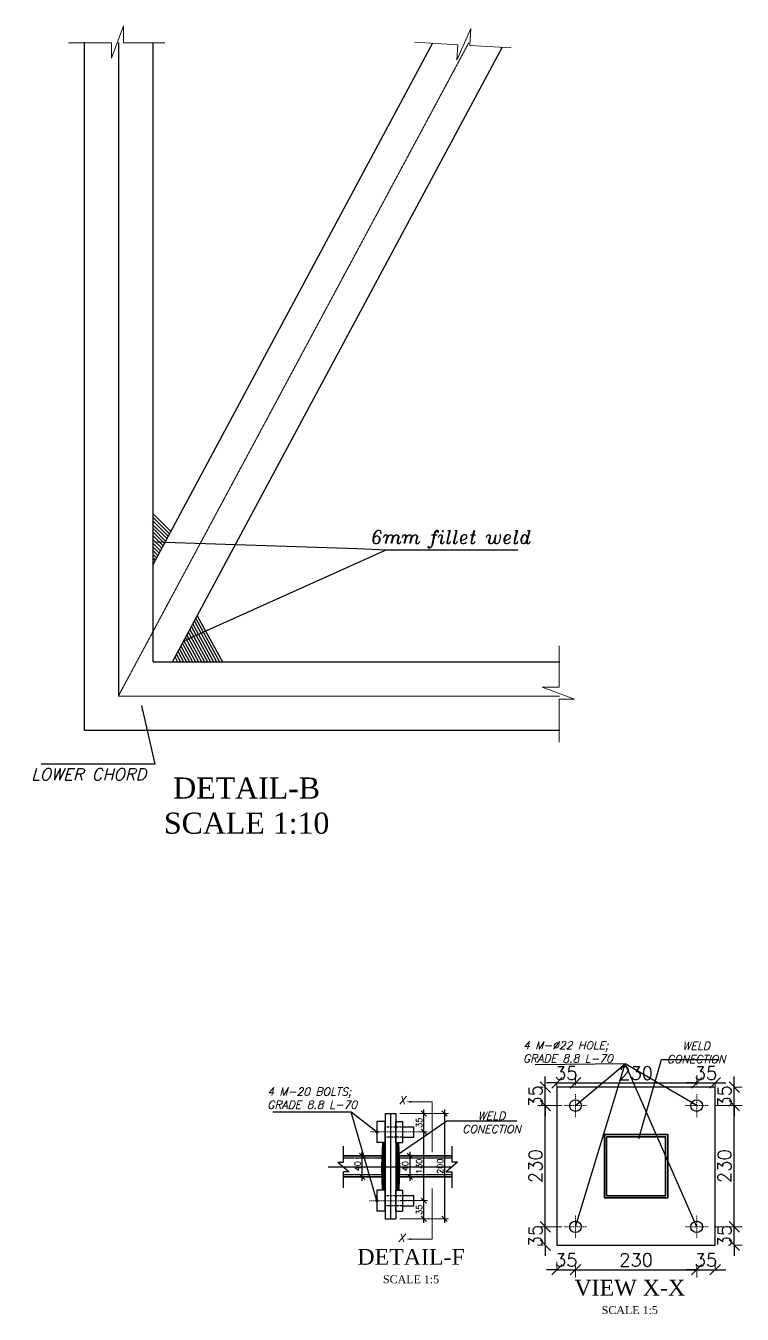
# Model space of a CAD drawing. Extents: x 60675 to 406257, y -6788 to 756297.
# Drawn here: x 388692 to 390051, y 736527 to 738973 of the extents above; entities that cross this region are included whole.
import ezdxf

# ---------------------------------------------------------------- set-up
doc = ezdxf.new("R2010")
doc.units = 0
for name, pattern in [('CENTER', [50.8, 31.75, -6.35, 6.35, -6.35]), ('CENTER2', [1.125, 0.75, -0.125, 0.125, -0.125]), ('CENTERX2', [101.6, 63.5, -12.7, 12.7, -12.7]), ('DASHED', [0.75, 0.5, -0.25]), ('DASHED2', [0.375, 0.25, -0.125])]:
    doc.linetypes.add(name, pattern=pattern)
doc.layers.get('0').update_dxf_attribs({"linetype": 'CONTINUOUS'})
doc.layers.get('Defpoints').update_dxf_attribs({"linetype": 'CONTINUOUS'})
for name, color, linetype, lineweight in [('Axis', 144, 'CENTERX2', 9), ('center line', 8, 'CENTER', 9), ('DIM', 247, 'CONTINUOUS', 20), ('DIM-100', 8, 'CONTINUOUS', 9), ('FUR-100', 1, 'CONTINUOUS', 9), ('HATCH', 8, 'CONTINUOUS', 5), ('TEXT', 7, 'CONTINUOUS', 25), ('truss', 31, 'CONTINUOUS', 30)]:
    doc.layers.add(name, color=color, linetype=linetype, lineweight=lineweight)
doc.layers.add('plate', color=4, linetype='CONTINUOUS')
doc.layers.add('TRUSS-LAYOUT', color=30, linetype='CONTINUOUS')
doc.styles.add('BOLDTEXT4', font='italic.shx')
doc.styles.add('DIM50', font='romans.shx')
doc.styles.add('TEXT50-2.25', font='romans.shx')
doc.dimstyles.new('DIM 1-5A', dxfattribs={"dimtxt": 11.25, "dimasz": 10, "dimexe": 7.5, "dimexo": 7.5, "dimgap": 2.5, "dimtad": 1, "dimdec": 0, "dimzin": 0, "dimdsep": 46, "dimtxsty": 'DIM50', "dimblk": 'OBLIQUE', "dimcen": 2.5, "dimdle": 7.5, "dimclrd": 9, "dimclre": 9, "dimclrt": 3, "dimazin": 0, "dimtfac": 1, "dimtdec": 0, "dimtix": 1, "dimtofl": 0, "dimtmove": 0, "dimatfit": 3, "dimfxl": 1, "dimtolj": 1, "dimtzin": 0, "dimarcsym": 0})
doc.dimstyles.new('DIM-10', dxfattribs={"dimtxt": 25, "dimasz": 20, "dimexe": 15, "dimexo": 15, "dimgap": 6, "dimtad": 1, "dimdec": 0, "dimzin": 0, "dimdsep": 46, "dimtxsty": 'TEXT50-2.25', "dimblk1": 'OBLIQUE', "dimblk2": 'OBLIQUE', "dimsah": 1, "dimcen": 5, "dimdle": 15, "dimclrd": 9, "dimclre": 9, "dimclrt": 3, "dimadec": 0, "dimazin": 0, "dimtfac": 1, "dimtdec": 0, "dimtix": 1, "dimtmove": 0, "dimatfit": 0, "dimfxl": 1, "dimtolj": 1, "dimtzin": 0, "dimlwe": -1, "dimarcsym": 0})
doc.dimstyles.new('DIM-5', dxfattribs={"dimtxt": 200, "dimasz": 10, "dimexe": 7.5, "dimexo": 7.5, "dimgap": 3, "dimtad": 1, "dimdec": 0, "dimzin": 0, "dimdsep": 46, "dimtxsty": 'TEXT50-2.25', "dimblk1": 'OBLIQUE', "dimblk2": 'OBLIQUE', "dimsah": 1, "dimcen": 2.5, "dimdle": 7.5, "dimclrd": 9, "dimclre": 9, "dimclrt": 3, "dimadec": 0, "dimazin": 0, "dimtfac": 1, "dimtdec": 0, "dimtix": 1, "dimtmove": 0, "dimatfit": 0, "dimfxl": 1, "dimtolj": 1, "dimtzin": 0, "dimlwe": -1, "dimarcsym": 0})

# ---------------------------------------------------------------- blocks, each defined once
blk = doc.blocks.new('_Oblique')
at = {"color": 0, "linetype": 'ByBlock', "lineweight": -2}
blk.add_line((-0.5, -0.5), (0.5, 0.5), dxfattribs=at)
blk = doc.blocks.new('*D154')
at = {"layer": 'Defpoints', "color": 0, "ltscale": 3}
for p in [(389394.2, 736742.7), (389446.4, 736742.7), (389393.6, 736708.1)]:
    blk.add_point(p, dxfattribs=at)
at = {"layer": 'DIM-100', "color": 9, "ltscale": 3}
for p, q in [((389401.7, 736742.7), (389453.9, 736742.7)), ((389401.1, 736708.1), (389453.9, 736708.1))]:
    blk.add_line(p, q, dxfattribs=at)
at = {"layer": 'DIM-100', "color": 9, "lineweight": -2, "ltscale": 3}
blk.add_line((389446.4, 736700.6), (389446.4, 736750.2), dxfattribs=at)
at = {"layer": 'DIM-100', "color": 9, "lineweight": -2, "ltscale": 3, "xscale": 10, "yscale": 10, "zscale": 10}
for p, rotation in [((389446.4, 736742.7), 90), ((389446.4, 736708.1), 270)]:
    blk.add_blockref('_Oblique', p, dxfattribs=dict(at, rotation=rotation))
at = {"layer": 'DIM-100', "color": 3, "ltscale": 3, "insert": (389437.7, 736725.4), "char_height": 200, "attachment_point": 5, "rotation": 90, "style": 'TEXT50-2.25'}
blk.add_mtext('\\A1;{\\H0.05625x;35}', dxfattribs=at)
blk = doc.blocks.new('*D155')
at = {"layer": 'Defpoints', "color": 0, "ltscale": 3}
for p in [(389428.4, 736873.1), (389446.4, 736873.1), (389394.2, 736742.7)]:
    blk.add_point(p, dxfattribs=at)
at = {"layer": 'DIM-100', "color": 9, "lineweight": -2, "ltscale": 3}
blk.add_line((389446.4, 736735.2), (389446.4, 736880.6), dxfattribs=at)
at = {"layer": 'DIM-100', "color": 9, "ltscale": 3}
for p, q in [((389435.9, 736873.1), (389453.9, 736873.1)), ((389401.7, 736742.7), (389453.9, 736742.7))]:
    blk.add_line(p, q, dxfattribs=at)
at = {"layer": 'DIM-100', "color": 9, "lineweight": -2, "ltscale": 3, "xscale": 10, "yscale": 10, "zscale": 10}
for p, rotation in [((389446.4, 736873.1), 90), ((389446.4, 736742.7), 270)]:
    blk.add_blockref('_Oblique', p, dxfattribs=dict(at, rotation=rotation))
at = {"layer": 'DIM-100', "color": 3, "ltscale": 3, "insert": (389437.7, 736807.9), "char_height": 200, "attachment_point": 5, "rotation": 90, "style": 'TEXT50-2.25'}
blk.add_mtext('\\A1;{\\H0.05625x;130}', dxfattribs=at)
blk = doc.blocks.new('*D156')
at = {"layer": 'Defpoints', "color": 0, "ltscale": 3}
for p in [(389393.6, 736908.1), (389446.4, 736908.1), (389428.4, 736873.1)]:
    blk.add_point(p, dxfattribs=at)
at = {"layer": 'DIM-100', "color": 9, "ltscale": 3}
for p, q in [((389401.1, 736908.1), (389453.9, 736908.1)), ((389435.9, 736873.1), (389453.9, 736873.1))]:
    blk.add_line(p, q, dxfattribs=at)
at = {"layer": 'DIM-100', "color": 9, "lineweight": -2, "ltscale": 3}
blk.add_line((389446.4, 736865.6), (389446.4, 736915.6), dxfattribs=at)
at = {"layer": 'DIM-100', "color": 9, "lineweight": -2, "ltscale": 3, "xscale": 10, "yscale": 10, "zscale": 10}
for p, rotation in [((389446.4, 736908.1), 90), ((389446.4, 736873.1), 270)]:
    blk.add_blockref('_Oblique', p, dxfattribs=dict(at, rotation=rotation))
at = {"layer": 'DIM-100', "color": 3, "ltscale": 3, "insert": (389437.7, 736890.6), "char_height": 200, "attachment_point": 5, "rotation": 90, "style": 'TEXT50-2.25'}
blk.add_mtext('\\A1;{\\H0.05625x;35}', dxfattribs=at)
blk = doc.blocks.new('*D157')
at = {"layer": 'Defpoints', "color": 0, "ltscale": 3}
for p in [(389329.7, 736828.1), (389344.5, 736828.1), (389344.5, 736788.1)]:
    blk.add_point(p, dxfattribs=at)
at = {"layer": 'DIM-100', "color": 9, "ltscale": 3}
for p, q in [((389337, 736828.1), (389322.2, 736828.1)), ((389337, 736788.1), (389322.2, 736788.1))]:
    blk.add_line(p, q, dxfattribs=at)
at = {"layer": 'DIM-100', "color": 9, "lineweight": -2, "ltscale": 3}
blk.add_line((389329.7, 736780.6), (389329.7, 736835.6), dxfattribs=at)
at = {"layer": 'DIM-100', "color": 9, "lineweight": -2, "ltscale": 3, "xscale": 10, "yscale": 10, "zscale": 10}
for p, rotation in [((389329.7, 736828.1), 90), ((389329.7, 736788.1), 270)]:
    blk.add_blockref('_Oblique', p, dxfattribs=dict(at, rotation=rotation))
at = {"layer": 'DIM-100', "color": 3, "ltscale": 3, "insert": (389321.1, 736808.1), "char_height": 200, "attachment_point": 5, "rotation": 90, "style": 'TEXT50-2.25'}
blk.add_mtext('\\A1;{\\H0.05625x;40}', dxfattribs=at)
blk = doc.blocks.new('*D166')
at = {"layer": 'Defpoints', "color": 0, "ltscale": 3}
for p in [(389393.6, 736908.1), (389393.6, 736708.1), (389486, 736708.1)]:
    blk.add_point(p, dxfattribs=at)
at = {"layer": 'DIM-100', "color": 9, "ltscale": 3}
for p, q in [((389401.1, 736908.1), (389493.5, 736908.1)), ((389401.1, 736708.1), (389493.5, 736708.1))]:
    blk.add_line(p, q, dxfattribs=at)
at = {"layer": 'DIM-100', "color": 9, "lineweight": -2, "ltscale": 3}
blk.add_line((389486, 736915.6), (389486, 736700.6), dxfattribs=at)
at = {"layer": 'DIM-100', "color": 9, "lineweight": -2, "ltscale": 3, "xscale": 10, "yscale": 10, "zscale": 10}
for p, rotation in [((389486, 736908.1), 90), ((389486, 736708.1), 270)]:
    blk.add_blockref('_Oblique', p, dxfattribs=dict(at, rotation=rotation))
at = {"layer": 'DIM-100', "color": 3, "ltscale": 3, "insert": (389477.4, 736808.1), "char_height": 200, "attachment_point": 5, "rotation": 90, "style": 'TEXT50-2.25'}
blk.add_mtext('\\A1;{\\H0.05625x;200}', dxfattribs=at)
blk = doc.blocks.new('*D167')
at = {"layer": 'Defpoints', "color": 0, "ltscale": 3}
for p in [(389424.1, 736828.1), (389420, 736788.1), (389424.1, 736788.1)]:
    blk.add_point(p, dxfattribs=at)
at = {"layer": 'DIM-100', "color": 9, "ltscale": 3}
for p, q in [((389416.6, 736828.1), (389412.5, 736828.1)), ((389416.6, 736788.1), (389412.5, 736788.1))]:
    blk.add_line(p, q, dxfattribs=at)
at = {"layer": 'DIM-100', "color": 9, "lineweight": -2, "ltscale": 3}
blk.add_line((389420, 736835.6), (389420, 736780.6), dxfattribs=at)
at = {"layer": 'DIM-100', "color": 9, "lineweight": -2, "ltscale": 3, "xscale": 10, "yscale": 10, "zscale": 10}
for p, rotation in [((389420, 736828.1), 90), ((389420, 736788.1), 270)]:
    blk.add_blockref('_Oblique', p, dxfattribs=dict(at, rotation=rotation))
at = {"layer": 'DIM-100', "color": 3, "ltscale": 3, "insert": (389411.4, 736808.1), "char_height": 200, "attachment_point": 5, "rotation": 90, "style": 'TEXT50-2.25'}
blk.add_mtext('\\A1;{\\H0.05625x;40}', dxfattribs=at)
blk = doc.blocks.new('*D303')
at = {"layer": 'Defpoints', "color": 0, "lineweight": 25}
for p in [(389677, 736693.1), (389723.3, 736693.1), (389688.3, 736658.1)]:
    blk.add_point(p, dxfattribs=at)
at = {"layer": 'DIM', "color": 9, "lineweight": -2}
for p, q in [((389677, 736693.1), (389677, 736713.1)), ((389677, 736658.1), (389677, 736693.1)), ((389677, 736658.1), (389677, 736638.1))]:
    blk.add_line(p, q, dxfattribs=at)
at = {"layer": 'DIM', "color": 9}
for p, q in [((389708.3, 736693.1), (389662, 736693.1)), ((389673.3, 736658.1), (389662, 736658.1))]:
    blk.add_line(p, q, dxfattribs=at)
at = {"layer": 'DIM', "color": 9, "lineweight": -2, "xscale": 20, "yscale": 20, "zscale": 20}
for p, rotation in [((389677, 736693.1), 270), ((389677, 736658.1), 90)]:
    blk.add_blockref('_Oblique', p, dxfattribs=dict(at, rotation=rotation))
at = {"layer": 'DIM', "color": 3, "insert": (389658.5, 736675.6), "char_height": 25, "attachment_point": 5, "rotation": 90, "style": 'TEXT50-2.25'}
blk.add_mtext('\\A1;35', dxfattribs=at)
blk = doc.blocks.new('*D304')
at = {"layer": 'Defpoints', "color": 0, "lineweight": 25}
for p in [(389677, 736923.1), (389723.3, 736923.1), (389723.3, 736693.1)]:
    blk.add_point(p, dxfattribs=at)
at = {"layer": 'DIM', "color": 9, "lineweight": -2}
blk.add_line((389677, 736678.1), (389677, 736938.1), dxfattribs=at)
at = {"layer": 'DIM', "color": 9}
for p, q in [((389708.3, 736923.1), (389662, 736923.1)), ((389708.3, 736693.1), (389662, 736693.1))]:
    blk.add_line(p, q, dxfattribs=at)
at = {"layer": 'DIM', "color": 9, "lineweight": -2, "xscale": 20, "yscale": 20, "zscale": 20}
for p, rotation in [((389677, 736923.1), 90), ((389677, 736693.1), 270)]:
    blk.add_blockref('_Oblique', p, dxfattribs=dict(at, rotation=rotation))
at = {"layer": 'DIM', "color": 3, "insert": (389658.5, 736808.1), "char_height": 25, "attachment_point": 5, "rotation": 90, "style": 'TEXT50-2.25'}
blk.add_mtext('\\A1;230', dxfattribs=at)
blk = doc.blocks.new('*D305')
at = {"layer": 'Defpoints', "color": 0, "lineweight": 25}
for p in [(389677, 736958.1), (389688.3, 736958.1), (389723.3, 736923.1)]:
    blk.add_point(p, dxfattribs=at)
at = {"layer": 'DIM', "color": 9, "lineweight": -2}
for p, q in [((389677, 736958.1), (389677, 736978.1)), ((389677, 736923.1), (389677, 736958.1)), ((389677, 736923.1), (389677, 736903.1))]:
    blk.add_line(p, q, dxfattribs=at)
at = {"layer": 'DIM', "color": 9}
for p, q in [((389673.3, 736958.1), (389662, 736958.1)), ((389708.3, 736923.1), (389662, 736923.1))]:
    blk.add_line(p, q, dxfattribs=at)
at = {"layer": 'DIM', "color": 9, "lineweight": -2, "xscale": 20, "yscale": 20, "zscale": 20}
for p, rotation in [((389677, 736958.1), 270), ((389677, 736923.1), 90)]:
    blk.add_blockref('_Oblique', p, dxfattribs=dict(at, rotation=rotation))
at = {"layer": 'DIM', "color": 3, "insert": (389658.5, 736940.6), "char_height": 25, "attachment_point": 5, "rotation": 90, "style": 'TEXT50-2.25'}
blk.add_mtext('\\A1;35', dxfattribs=at)
blk = doc.blocks.new('*D306')
at = {"layer": 'Defpoints', "color": 0, "lineweight": 25}
for p in [(389734.2, 736634.1), (389734.2, 736611.7), (389699.2, 736599.1)]:
    blk.add_point(p, dxfattribs=at)
at = {"layer": 'DIM', "color": 9, "lineweight": -2}
for p, q in [((389699.2, 736611.7), (389679.2, 736611.7)), ((389699.2, 736611.7), (389734.2, 736611.7)), ((389734.2, 736611.7), (389754.2, 736611.7))]:
    blk.add_line(p, q, dxfattribs=at)
at = {"layer": 'DIM', "color": 9}
for p, q in [((389699.2, 736614.1), (389699.2, 736626.7)), ((389734.2, 736619.1), (389734.2, 736596.7))]:
    blk.add_line(p, q, dxfattribs=at)
at = {"layer": 'DIM', "color": 9, "lineweight": -2, "xscale": 20, "yscale": 20, "zscale": 20}
blk.add_blockref('_Oblique', (389699.2, 736611.7), dxfattribs=at)
at = {"layer": 'DIM', "color": 9, "lineweight": -2, "xscale": 20, "yscale": 20, "zscale": 20, "rotation": 180}
blk.add_blockref('_Oblique', (389734.2, 736611.7), dxfattribs=at)
at = {"layer": 'DIM', "color": 3, "insert": (389716.7, 736630.2), "char_height": 25, "attachment_point": 5, "style": 'TEXT50-2.25'}
blk.add_mtext('\\A1;35', dxfattribs=at)
blk = doc.blocks.new('*D307')
at = {"layer": 'Defpoints', "color": 0, "lineweight": 25}
for p in [(389734.2, 736634.1), (389964.2, 736634.1), (389964.2, 736611.7)]:
    blk.add_point(p, dxfattribs=at)
at = {"layer": 'DIM', "color": 9, "lineweight": -2}
blk.add_line((389719.2, 736611.7), (389979.2, 736611.7), dxfattribs=at)
at = {"layer": 'DIM', "color": 9}
for p, q in [((389734.2, 736619.1), (389734.2, 736596.7)), ((389964.2, 736619.1), (389964.2, 736596.7))]:
    blk.add_line(p, q, dxfattribs=at)
at = {"layer": 'DIM', "color": 9, "lineweight": -2, "xscale": 20, "yscale": 20, "zscale": 20, "rotation": 180}
blk.add_blockref('_Oblique', (389734.2, 736611.7), dxfattribs=at)
at = {"layer": 'DIM', "color": 9, "lineweight": -2, "xscale": 20, "yscale": 20, "zscale": 20}
blk.add_blockref('_Oblique', (389964.2, 736611.7), dxfattribs=at)
at = {"layer": 'DIM', "color": 3, "insert": (389849.2, 736630.2), "char_height": 25, "attachment_point": 5, "style": 'TEXT50-2.25'}
blk.add_mtext('\\A1;230', dxfattribs=at)
blk = doc.blocks.new('*D308')
at = {"layer": 'Defpoints', "color": 0, "lineweight": 25}
for p in [(389964.2, 736634.1), (389999.2, 736611.7), (389999.2, 736599.1)]:
    blk.add_point(p, dxfattribs=at)
at = {"layer": 'DIM', "color": 9, "lineweight": -2}
for p, q in [((389964.2, 736611.7), (389944.2, 736611.7)), ((389964.2, 736611.7), (389999.2, 736611.7)), ((389999.2, 736611.7), (390019.2, 736611.7))]:
    blk.add_line(p, q, dxfattribs=at)
at = {"layer": 'DIM', "color": 9}
for p, q in [((389964.2, 736619.1), (389964.2, 736596.7)), ((389999.2, 736614.1), (389999.2, 736626.7))]:
    blk.add_line(p, q, dxfattribs=at)
at = {"layer": 'DIM', "color": 9, "lineweight": -2, "xscale": 20, "yscale": 20, "zscale": 20}
blk.add_blockref('_Oblique', (389964.2, 736611.7), dxfattribs=at)
at = {"layer": 'DIM', "color": 9, "lineweight": -2, "xscale": 20, "yscale": 20, "zscale": 20, "rotation": 180}
blk.add_blockref('_Oblique', (389999.2, 736611.7), dxfattribs=at)
at = {"layer": 'DIM', "color": 3, "insert": (389981.7, 736630.2), "char_height": 25, "attachment_point": 5, "style": 'TEXT50-2.25'}
blk.add_mtext('\\A1;35', dxfattribs=at)
blk = doc.blocks.new('*D309')
at = {"layer": 'Defpoints', "color": 0, "lineweight": 25}
for p in [(389699.2, 736981.8), (389734.2, 736966.2), (389734.2, 736946.8)]:
    blk.add_point(p, dxfattribs=at)
at = {"layer": 'DIM', "color": 9}
for p, q in [((389734.2, 736961.8), (389734.2, 736981.2)), ((389699.2, 736966.8), (389699.2, 736951.2))]:
    blk.add_line(p, q, dxfattribs=at)
at = {"layer": 'DIM', "color": 9, "lineweight": -2}
for p, q in [((389699.2, 736966.2), (389679.2, 736966.2)), ((389699.2, 736966.2), (389734.2, 736966.2)), ((389734.2, 736966.2), (389754.2, 736966.2))]:
    blk.add_line(p, q, dxfattribs=at)
at = {"layer": 'DIM', "color": 9, "lineweight": -2, "xscale": 20, "yscale": 20, "zscale": 20}
blk.add_blockref('_Oblique', (389699.2, 736966.2), dxfattribs=at)
at = {"layer": 'DIM', "color": 9, "lineweight": -2, "xscale": 20, "yscale": 20, "zscale": 20, "rotation": 180}
blk.add_blockref('_Oblique', (389734.2, 736966.2), dxfattribs=at)
at = {"layer": 'DIM', "color": 3, "insert": (389716.7, 736984.7), "char_height": 25, "attachment_point": 5, "style": 'TEXT50-2.25'}
blk.add_mtext('\\A1;35', dxfattribs=at)
blk = doc.blocks.new('*D310')
at = {"layer": 'Defpoints', "color": 0, "lineweight": 25}
for p in [(389964.2, 736966.2), (389734.2, 736946.8), (389964.2, 736946.8)]:
    blk.add_point(p, dxfattribs=at)
at = {"layer": 'DIM', "color": 9}
for p, q in [((389734.2, 736961.8), (389734.2, 736981.2)), ((389964.2, 736961.8), (389964.2, 736981.2))]:
    blk.add_line(p, q, dxfattribs=at)
at = {"layer": 'DIM', "color": 9, "lineweight": -2}
blk.add_line((389719.2, 736966.2), (389979.2, 736966.2), dxfattribs=at)
at = {"layer": 'DIM', "color": 9, "lineweight": -2, "xscale": 20, "yscale": 20, "zscale": 20, "rotation": 180}
blk.add_blockref('_Oblique', (389734.2, 736966.2), dxfattribs=at)
at = {"layer": 'DIM', "color": 9, "lineweight": -2, "xscale": 20, "yscale": 20, "zscale": 20}
blk.add_blockref('_Oblique', (389964.2, 736966.2), dxfattribs=at)
at = {"layer": 'DIM', "color": 3, "insert": (389849.2, 736984.7), "char_height": 25, "attachment_point": 5, "style": 'TEXT50-2.25'}
blk.add_mtext('\\A1;230', dxfattribs=at)
blk = doc.blocks.new('*D311')
at = {"layer": 'Defpoints', "color": 0, "lineweight": 25}
for p in [(389999.2, 736981.8), (389999.2, 736966.2), (389964.2, 736946.8)]:
    blk.add_point(p, dxfattribs=at)
at = {"layer": 'DIM', "color": 9}
for p, q in [((389964.2, 736961.8), (389964.2, 736981.2)), ((389999.2, 736966.8), (389999.2, 736951.2))]:
    blk.add_line(p, q, dxfattribs=at)
at = {"layer": 'DIM', "color": 9, "lineweight": -2}
for p, q in [((389964.2, 736966.2), (389944.2, 736966.2)), ((389964.2, 736966.2), (389999.2, 736966.2)), ((389999.2, 736966.2), (390019.2, 736966.2))]:
    blk.add_line(p, q, dxfattribs=at)
at = {"layer": 'DIM', "color": 9, "lineweight": -2, "xscale": 20, "yscale": 20, "zscale": 20}
blk.add_blockref('_Oblique', (389964.2, 736966.2), dxfattribs=at)
at = {"layer": 'DIM', "color": 9, "lineweight": -2, "xscale": 20, "yscale": 20, "zscale": 20, "rotation": 180}
blk.add_blockref('_Oblique', (389999.2, 736966.2), dxfattribs=at)
at = {"layer": 'DIM', "color": 3, "insert": (389981.7, 736984.7), "char_height": 25, "attachment_point": 5, "style": 'TEXT50-2.25'}
blk.add_mtext('\\A1;35', dxfattribs=at)
blk = doc.blocks.new('*D312')
at = {"layer": 'Defpoints', "color": 0, "lineweight": 25}
for p in [(389984.6, 736693.1), (390035.5, 736693.1), (390019.6, 736658.1)]:
    blk.add_point(p, dxfattribs=at)
at = {"layer": 'DIM', "color": 9, "lineweight": -2}
for p, q in [((390035.5, 736693.1), (390035.5, 736713.1)), ((390035.5, 736658.1), (390035.5, 736693.1)), ((390035.5, 736658.1), (390035.5, 736638.1))]:
    blk.add_line(p, q, dxfattribs=at)
at = {"layer": 'DIM', "color": 9}
for p, q in [((389999.6, 736693.1), (390050.5, 736693.1)), ((390034.6, 736658.1), (390050.5, 736658.1))]:
    blk.add_line(p, q, dxfattribs=at)
at = {"layer": 'DIM', "color": 9, "lineweight": -2, "xscale": 20, "yscale": 20, "zscale": 20}
for p, rotation in [((390035.5, 736693.1), 270), ((390035.5, 736658.1), 90)]:
    blk.add_blockref('_Oblique', p, dxfattribs=dict(at, rotation=rotation))
at = {"layer": 'DIM', "color": 3, "insert": (390017, 736675.6), "char_height": 25, "attachment_point": 5, "rotation": 90, "style": 'TEXT50-2.25'}
blk.add_mtext('\\A1;35', dxfattribs=at)
blk = doc.blocks.new('*D313')
at = {"layer": 'Defpoints', "color": 0, "lineweight": 25}
for p in [(389984.6, 736923.1), (390035.5, 736923.1), (389984.6, 736693.1)]:
    blk.add_point(p, dxfattribs=at)
at = {"layer": 'DIM', "color": 9, "lineweight": -2}
blk.add_line((390035.5, 736678.1), (390035.5, 736938.1), dxfattribs=at)
at = {"layer": 'DIM', "color": 9}
for p, q in [((389999.6, 736923.1), (390050.5, 736923.1)), ((389999.6, 736693.1), (390050.5, 736693.1))]:
    blk.add_line(p, q, dxfattribs=at)
at = {"layer": 'DIM', "color": 9, "lineweight": -2, "xscale": 20, "yscale": 20, "zscale": 20}
for p, rotation in [((390035.5, 736923.1), 90), ((390035.5, 736693.1), 270)]:
    blk.add_blockref('_Oblique', p, dxfattribs=dict(at, rotation=rotation))
at = {"layer": 'DIM', "color": 3, "insert": (390017, 736808.1), "char_height": 25, "attachment_point": 5, "rotation": 90, "style": 'TEXT50-2.25'}
blk.add_mtext('\\A1;230', dxfattribs=at)
blk = doc.blocks.new('*D314')
at = {"layer": 'Defpoints', "color": 0, "lineweight": 25}
for p in [(390019.6, 736958.1), (390035.5, 736958.1), (389984.6, 736923.1)]:
    blk.add_point(p, dxfattribs=at)
at = {"layer": 'DIM', "color": 9, "lineweight": -2}
for p, q in [((390035.5, 736958.1), (390035.5, 736978.1)), ((390035.5, 736923.1), (390035.5, 736958.1)), ((390035.5, 736923.1), (390035.5, 736903.1))]:
    blk.add_line(p, q, dxfattribs=at)
at = {"layer": 'DIM', "color": 9}
for p, q in [((390034.6, 736958.1), (390050.5, 736958.1)), ((389999.6, 736923.1), (390050.5, 736923.1))]:
    blk.add_line(p, q, dxfattribs=at)
at = {"layer": 'DIM', "color": 9, "lineweight": -2, "xscale": 20, "yscale": 20, "zscale": 20}
for p, rotation in [((390035.5, 736958.1), 270), ((390035.5, 736923.1), 90)]:
    blk.add_blockref('_Oblique', p, dxfattribs=dict(at, rotation=rotation))
at = {"layer": 'DIM', "color": 3, "insert": (390017, 736940.6), "char_height": 25, "attachment_point": 5, "rotation": 90, "style": 'TEXT50-2.25'}
blk.add_mtext('\\A1;35', dxfattribs=at)

msp = doc.modelspace()

# ---------------------------------------------------------------- hatches: boundary and pattern name
at = {"layer": 'HATCH'}
h = msp.add_hatch(dxfattribs=at)
h.set_pattern_fill('ANSI31', color=256, scale=15, angle=135, style=0)
h.set_pattern_definition([(180, (-382212.8957, 228031.6412), (-1e-16, -1.875), [])])
h.paths.add_polyline_path([(389368.28809, 736853.08033), (389373.61568, 736853.08033), (389373.61568, 736762.65472), (389367.56009, 736762.65472), (389366.27892, 736806.86753)])
h = msp.add_hatch(dxfattribs=at)
h.set_pattern_fill('ANSI31', color=256, scale=15, angle=135, style=0)
h.set_pattern_definition([(180, (-382212.9217, 228031.6412), (-1e-16, -1.875), [])])
h.paths.add_polyline_path([(389398.91728, 736853.08033), (389393.61568, 736853.08033), (389393.61568, 736762.65472), (389399.64528, 736762.65472), (389400.92645, 736806.86753)])

# ---------------------------------------------------------------- linework, layer by layer
at = {"color": 252}
for p, q in [((388931.36218, 738027.06116), (388959.3653, 737999.43861)), ((388932.95169, 738046.5628), (388966.75224, 738013.2216)), ((388932.95169, 738039.53962), (388964.28993, 738008.62727)), ((388932.95169, 738032.51644), (388961.82761, 738004.03294)), ((388932.95169, 738018.47007), (388956.90298, 737994.84428)), ((388932.95169, 738011.44688), (388954.44067, 737990.24995)), ((388932.95169, 738004.4237), (388951.97835, 737985.65561)), ((388932.95169, 737997.40052), (388949.51603, 737981.06128)), ((388932.95169, 737990.37733), (388947.05372, 737976.46695)), ((388932.95169, 737983.35415), (388944.5914, 737971.87262)), ((388932.95169, 737976.33096), (388942.12909, 737967.27829)), ((388932.95169, 737969.30778), (388939.66677, 737962.68396)), ((388932.95169, 737962.2846), (388937.20446, 737958.08963)), ((389017.01389, 737852.97015), (389064.88875, 737765.6447)), ((389005.73893, 737831.93268), (389042.08032, 737765.6447)), ((389008.55767, 737837.19204), (389047.78243, 737765.6447)), ((389011.37641, 737842.45141), (389053.48454, 737765.6447)), ((389014.19515, 737847.71078), (389059.18664, 737765.6447)), ((388991.64524, 737805.63584), (389013.56978, 737765.6447)), ((388994.46398, 737810.89521), (389019.27189, 737765.6447)), ((388994.46398, 737810.89521), (389019.27189, 737765.6447)), ((388997.28272, 737816.15457), (389024.97399, 737765.6447)), ((389000.10146, 737821.41394), (389030.6761, 737765.6447)), ((389002.9202, 737826.67331), (389036.37821, 737765.6447)), ((388977.55154, 737779.339), (388985.05924, 737765.6447)), ((388980.37028, 737784.59837), (388990.76135, 737765.6447)), ((388983.18902, 737789.85774), (388996.46345, 737765.6447)), ((388986.00776, 737795.1171), (389002.16556, 737765.6447)), ((388988.8265, 737800.37647), (389007.86767, 737765.6447)), ((388974.7328, 737774.07963), (388979.35713, 737765.6447))]:
    msp.add_line(p, q, dxfattribs=at)
at = {"color": 4}
for p, q in [((389373.61568, 736908.08033), (389373.61568, 736708.08033)), ((389373.61568, 736908.08033), (389393.61568, 736908.08033)), ((389383.61568, 736908.08033), (389383.61568, 736708.08033)), ((389393.61568, 736908.08033), (389393.61568, 736708.08033)), ((389357.61568, 736893.08033), (389357.61568, 736853.08033)), ((389373.61568, 736893.08033), (389357.61568, 736893.08033)), ((389373.61568, 736853.08033), (389373.61568, 736893.08033)), ((389373.61568, 736883.08033), (389374.61568, 736883.08033)), ((389393.61568, 736893.08033), (389406.41944, 736893.08033)), ((389393.61568, 736853.08033), (389393.61568, 736893.08033)), ((389406.41944, 736893.08033), (389406.41944, 736853.08033)), ((389406.41944, 736883.08033), (389427.76051, 736883.08033)), ((389427.76051, 736863.08033), (389427.76051, 736883.08033)), ((389373.61568, 736853.08033), (389357.61568, 736853.08033)), ((389373.61568, 736863.08033), (389374.61568, 736863.08033)), ((389393.61568, 736853.08033), (389406.41944, 736853.08033)), ((389406.41944, 736863.08033), (389427.76051, 736863.08033)), ((389357.61568, 736762.65472), (389357.61568, 736722.65472)), ((389373.61568, 736762.65472), (389357.61568, 736762.65472)), ((389373.61568, 736722.65472), (389373.61568, 736762.65472)), ((389373.61568, 736752.65472), (389374.61568, 736752.65472)), ((389393.61568, 736762.65472), (389406.41944, 736762.65472)), ((389393.61568, 736722.65472), (389393.61568, 736762.65472)), ((389406.41944, 736762.65472), (389406.41944, 736722.65472)), ((389406.41944, 736752.65472), (389427.76051, 736752.65472)), ((389427.76051, 736732.65472), (389427.76051, 736752.65472)), ((389373.61568, 736732.65472), (389374.61568, 736732.65472)), ((389406.41944, 736732.65472), (389427.76051, 736732.65472)), ((389373.61568, 736722.65472), (389357.61568, 736722.65472)), ((389373.61568, 736708.08033), (389393.61568, 736708.08033)), ((389393.61568, 736722.65472), (389406.41944, 736722.65472))]:
    msp.add_line(p, q, dxfattribs=at)
at = {"color": 4, "linetype": 'DASHED', "ltscale": 0.4}
for p, q in [((389374.39276, 736883.08033), (389407.04151, 736883.08033)), ((389407.04151, 736863.08033), (389374.39276, 736863.08033)), ((389374.39276, 736752.65472), (389407.04151, 736752.65472)), ((389407.04151, 736732.65472), (389374.39276, 736732.65472))]:
    msp.add_line(p, q, dxfattribs=at)
for p, q in [((389294.076, 736815.68665), (389294.076, 736846.04902)), ((389500.12028, 736815.68665), (389500.12028, 736846.04902)), ((389283.47346, 736815.68665), (389294.076, 736815.68665)), ((389283.47346, 736815.68665), (389305.16417, 736797.64447)), ((389510.72283, 736815.68665), (389489.03212, 736797.64447)), ((389510.72283, 736815.68665), (389500.12028, 736815.68665)), ((389305.16417, 736797.64447), (389294.076, 736797.64447)), ((389294.076, 736767.2821), (389294.076, 736797.64447)), ((389489.03212, 736797.64447), (389500.12028, 736797.64447)), ((389500.12028, 736767.2821), (389500.12028, 736797.64447))]:
    msp.add_line(p, q)
at = {"linetype": 'CENTER2'}
msp.add_line((389265.1793, 736806.86753), (389500.12028, 736806.86753), dxfattribs=at)
at = {"linetype": 'DASHED2'}
for p, q in [((389294.076, 736824.08033), (389373.61568, 736824.08033)), ((389393.61568, 736824.08033), (389500.12028, 736824.08033)), ((389294.076, 736792.08033), (389373.61568, 736792.08033)), ((389393.61568, 736792.08033), (389500.12028, 736792.08033))]:
    msp.add_line(p, q, dxfattribs=at)
at = {"color": 4}
msp.add_lwpolyline([(389699.15084, 736958.08033), (389699.15084, 736658.08033), (389999.15084, 736658.08033), (389999.15084, 736958.08033)], close=True, dxfattribs=at)
at = {"layer": 'Axis', "linetype": 'CENTER2'}
for p, q in [((388867.30169, 737700.6447), (388867.30169, 738941.18963)), ((388867.30169, 737700.6447), (388867.30169, 738941.18963)), ((388867.30169, 737700.6447), (389531.89642, 738940.68418)), ((388867.36669, 737700.6447), (388867.36669, 738941.18876)), ((388867.95169, 737700.6447), (388867.95169, 738941.18092)), ((388867.30169, 737827.66098), (388867.95169, 737828.87379)), ((388867.30169, 737700.6447), (389704.80019, 737700.6447))]:
    msp.add_line(p, q, dxfattribs=at)
at = {"layer": 'center line', "ltscale": 0.002}
for p, q in [((389712.15084, 736923.08033), (389756.15084, 736923.08033)), ((389942.15084, 736923.08033), (389986.15084, 736923.08033)), ((389344.38955, 736873.08033), (389435.40018, 736873.08033)), ((389343.61247, 736742.65472), (389426.66836, 736742.65472)), ((389712.15084, 736693.08033), (389756.15084, 736693.08033)), ((389942.15084, 736693.08033), (389986.15084, 736693.08033))]:
    msp.add_line(p, q, dxfattribs=at)
for points in [[(389734.15084, 736901.08033), (389734.15084, 736945.08033)], [(389964.15084, 736901.08033), (389964.15084, 736945.08033)], [(389734.15084, 736671.08033), (389734.15084, 736715.08033)], [(389964.15084, 736671.08033), (389964.15084, 736715.08033)]]:
    msp.add_lwpolyline(points, dxfattribs=at)
at = {"layer": 'DIM', "color": 7}
for points in [[(388955.33902, 738940.68418), (388876.75581, 738940.68418), (388876.75581, 738972.92626), (388853.92741, 738911.35663), (388853.92741, 738940.68418), (388772.37832, 738940.68418)], [(389612.1432, 738930.96303), (389533.70056, 738935.6613), (389535.62823, 738967.8457), (389509.15958, 738907.75106), (389510.91299, 738937.02615), (389429.50979, 738941.90175)], [(389703.3072, 737796.06279), (389703.3072, 737717.47958), (389671.06513, 737717.47958), (389732.63476, 737694.65117), (389703.3072, 737694.65117), (389703.3072, 737613.10209)]]:
    msp.add_lwpolyline(points, dxfattribs=at)
at = {"layer": 'DIM'}
for points in [[(389422.78194, 736930.40874), (389462.454, 736930.40874), (389462.454, 736834.68851)], [(389422.78194, 736669.7154), (389462.454, 736669.7154), (389462.454, 736765.9212)]]:
    msp.add_lwpolyline(points, dxfattribs=at)
for points in [[(389422.78194, 736928.74207), (389412.78194, 736930.40874), (389422.78194, 736932.07541)], [(389422.78194, 736668.04873), (389412.78194, 736669.7154), (389422.78194, 736671.38206)]]:
    msp.add_solid(points, dxfattribs=at)
at = {"layer": 'FUR-100', "lineweight": 35, "ltscale": 3}
for centre in [(389357.61568, 736873.08033), (389357.61568, 736742.65472)]:
    msp.add_circle(centre, 1.3244, dxfattribs=at)
at = {"layer": 'HATCH'}
for points in [[(389368.28809, 736853.08033), (389373.61568, 736853.08033), (389373.61568, 736762.65472), (389367.56009, 736762.65472), (389366.27892, 736806.86753), (389368.28809, 736853.08033)], [(389398.91728, 736853.08033), (389393.61568, 736853.08033), (389393.61568, 736762.65472), (389399.64528, 736762.65472), (389400.92645, 736806.86753), (389398.91728, 736853.08033)]]:
    msp.add_lwpolyline(points, dxfattribs=at)
at = {"layer": 'plate'}
for centre in [(389734.15084, 736923.08033), (389964.15084, 736923.08033), (389734.15084, 736693.08033), (389964.15084, 736693.08033)]:
    msp.add_circle(centre, 11, dxfattribs=at)
at = {"layer": 'truss'}
for p, q in [((389294.076, 736828.08033), (389373.61568, 736828.08033)), ((389393.61568, 736828.08033), (389500.12028, 736828.08033)), ((389294.076, 736788.08033), (389373.61568, 736788.08033)), ((389393.61568, 736788.08033), (389500.12028, 736788.08033))]:
    msp.add_line(p, q, dxfattribs=at)
for points in [[(389789.15084, 736868.08033), (389789.15084, 736748.08033), (389909.15084, 736748.08033), (389909.15084, 736868.08033)], [(389793.15084, 736864.08033), (389793.15084, 736752.08033), (389905.15084, 736752.08033), (389905.15084, 736864.08033)]]:
    msp.add_lwpolyline(points, close=True, dxfattribs=at)
at = {"layer": 'TRUSS-LAYOUT'}
for p, q in [((388802.95169, 737635.6447), (388802.95169, 738942.05244)), ((388932.95169, 737950.15457), (389463.8225, 738940.68418)), ((388932.95169, 737765.6447), (388932.95169, 738940.30939)), ((388970.21213, 737765.6447), (389595.30097, 738931.97178)), ((388867.30169, 737765.6447), (388867.95169, 737765.6447)), ((388932.95169, 737765.6447), (389704.80019, 737765.6447)), ((388802.95169, 737635.6447), (389704.80019, 737635.6447))]:
    msp.add_line(p, q, dxfattribs=at)

# ---------------------------------------------------------------- texts
at = {"layer": 'TEXT', "style": 'BOLDTEXT4'}
for p in [(389398.99753, 736925.97665), (389397.55129, 736664.54012)]:
    msp.add_text('X', height=15, dxfattribs=at).set_placement(p)
at = {"layer": 'TEXT', "linetype": 'Continuous', "insert": (389346.65414, 738014.90545), "char_height": 25, "attachment_point": 1, "style": 'BOLDTEXT4'}
msp.add_mtext('6mm fillet weld', dxfattribs=at)
at = {"layer": 'TEXT', "style": 'BOLDTEXT4'}
for s, insert, char_height, attachment_point in [('LOWER CHORD ', (388810.73054, 737540.7314), 22.5, 8), ('{\\fTimes New Roman|b0|i0|c0|p18;DETAIL-B\\PSCALE 1:10}', (389110.57498, 737545.97489), 40, 2), ('WELD \\PCONECTION', (389963.31895, 737043.92457), 15, 2), ('WELD \\PCONECTION', (389575.11777, 736911.06907), 15, 2)]:
    msp.add_mtext(s, dxfattribs=dict(at, insert=insert, char_height=char_height, attachment_point=attachment_point))
at = {"layer": 'TEXT', "ltscale": 3, "char_height": 15, "attachment_point": 1, "style": 'BOLDTEXT4'}
for s, insert in [('4 M-%%C22 HOLE; \\PGRADE 8.8 L-70', (389634.74918, 737045.08133)), ('4 M-20 BOLTS; \\PGRADE 8.8 L-70', (389149.73731, 736957.24358))]:
    msp.add_mtext(s, dxfattribs=dict(at, insert=insert))
at = {"layer": 'TEXT', "char_height": 30.0015, "attachment_point": 2}
for s, insert in [('{\\fTimes New Roman|b0|i0|c0|p18;DETAIL-F \\P\\H0.5x;SCALE 1:5}', (389422.40056, 736650.95075)), ('{\\fTimes New Roman|b0|i0|c0|p18;VIEW X-X  \\P\\H0.5x;SCALE 1:5}', (389837.25467, 736592.45209))]:
    msp.add_mtext(s, dxfattribs=dict(at, insert=insert))

# ---------------------------------------------------------------- dimensions: what is measured, and where the dimension line sits
at = {"layer": 'DIM'}
for base, p1, p2, picture, middle in [((389734.15084, 736966.19728), (389699.15084, 736981.80808), (389734.15084, 736946.80808), '*D309', (389716.65084, 736984.69728)), ((389964.15084, 736966.19728), (389734.15084, 736946.80808), (389964.15084, 736946.80808), '*D310', (389849.15084, 736984.69728)), ((389999.15084, 736966.19728), (389964.15084, 736946.80808), (389999.15084, 736981.80808), '*D311', (389981.65084, 736984.69728)), ((389734.15084, 736611.74673), (389699.15084, 736599.06387), (389734.15084, 736634.06387), '*D306', (389716.65084, 736630.24673)), ((389964.15084, 736611.74673), (389734.15084, 736634.06387), (389964.15084, 736634.06387), '*D307', (389849.15084, 736630.24673)), ((389999.15084, 736611.74673), (389964.15084, 736634.06387), (389999.15084, 736599.06387), '*D308', (389981.65084, 736630.24673))]:
    dim = msp.add_linear_dim(base=base, p1=p1, p2=p2, dimstyle='DIM-10', override={"dimtmove": 1}, dxfattribs=at)
    dim.commit()
    dim.dimension.update_dxf_attribs({"geometry": picture, "text_midpoint": middle})
for base, p1, p2, picture, middle in [((389677.0412, 736958.08033), (389723.29971, 736923.08033), (389688.29971, 736958.08033), '*D305', (389658.5412, 736940.58033)), ((390035.53353, 736958.08033), (389984.64695, 736923.08033), (390019.64695, 736958.08033), '*D314', (390017.03353, 736940.58033)), ((389677.0412, 736923.08033), (389723.29971, 736693.08033), (389723.29971, 736923.08033), '*D304', (389658.5412, 736808.08033)), ((390035.53353, 736923.08033), (389984.64695, 736693.08033), (389984.64695, 736923.08033), '*D313', (390017.03353, 736808.08033)), ((389677.0412, 736693.08033), (389688.29971, 736658.08033), (389723.29971, 736693.08033), '*D303', (389658.5412, 736675.58033)), ((390035.53353, 736693.08033), (390019.64695, 736658.08033), (389984.64695, 736693.08033), '*D312', (390017.03353, 736675.58033))]:
    dim = msp.add_linear_dim(base=base, p1=p1, p2=p2, angle=90, dimstyle='DIM-10', override={"dimtmove": 1}, dxfattribs=at)
    dim.commit()
    dim.dimension.update_dxf_attribs({"geometry": picture, "text_midpoint": middle})
at = {"layer": 'DIM-100', "ltscale": 3}
for base, p1, p2, picture, middle in [((389446.36053, 736908.08033), (389428.38258, 736873.08033), (389393.61568, 736908.08033), '*D156', (389437.73553, 736890.58033)), ((389446.36053, 736873.08033), (389394.23775, 736742.65472), (389428.38258, 736873.08033), '*D155', (389437.73553, 736807.86753)), ((389420.03807, 736788.08033), (389424.14869, 736828.08033), (389424.14869, 736788.08033), '*D167', (389411.41307, 736808.08033))]:
    dim = msp.add_linear_dim(base=base, p1=p1, p2=p2, angle=90, text='{\\H0.05625x;<>}', dimstyle='DIM-5', override={"dimtmove": 1}, dxfattribs=at)
    dim.commit()
    dim.dimension.update_dxf_attribs({"geometry": picture, "text_midpoint": middle})
for base, p1, p2, picture, middle in [((389486.00176, 736708.08033), (389393.61568, 736908.08033), (389393.61568, 736708.08033), '*D166', (389477.37676, 736808.08033)), ((389329.70392, 736828.08033), (389344.48906, 736788.08033), (389344.48906, 736828.08033), '*D157', (389321.07892, 736808.08033)), ((389446.36053, 736742.65472), (389393.61568, 736708.08033), (389394.23775, 736742.65472), '*D154', (389437.73553, 736725.36753))]:
    dim = msp.add_linear_dim(base=base, p1=p1, p2=p2, angle=90, text='{\\H0.05625x;<>}', dimstyle='DIM-5', dxfattribs=at)
    dim.commit()
    dim.dimension.update_dxf_attribs({"geometry": picture, "text_midpoint": middle})

# ---------------------------------------------------------------- leaders
msp.add_leader([(388910.90216, 737682.65718), (388936.29753, 737571.05473), (388721.05805, 737571.05473)], dimstyle='DIM-5', override={"dimtad": 0})
at = {"layer": 'DIM'}
for points in [[(388936.40193, 737993.26328, -332.1875), (389320.07172, 737980.58226, -332.1875), (389375.31503, 737978.28879, -332.1875)], [(388991.64524, 737805.63584, -332.1875), (389375.31503, 737978.28879, -332.1875), (389624.65646, 737978.28879, -332.1875)], [(389964.15084, 736923.08033), (389828.41093, 737002.51114), (389657.90405, 737000.68647)], [(389734.15084, 736923.08033), (389828.41093, 737002.51114), (389657.90405, 737000.68647)], [(389964.15084, 736693.08033), (389828.41093, 737002.51114), (389657.90405, 737000.68647)], [(389734.15084, 736693.08033), (389828.41093, 737002.51114), (389657.90405, 737000.68647)], [(389854.4427, 736860.74168), (389897.38806, 737010.96271), (390006.7851, 737010.96271)], [(389356.39435, 736873.95052, -332.1875), (389308.6, 736910.63898, -332.1875), (389160.38956, 736910.66441, -332.1875)], [(389357.61568, 736742.65472, -332.1875), (389308.6, 736910.63898, -332.1875), (389160.38956, 736910.63898, -332.1875)], [(389400.06865, 736832.47393), (389490.29663, 736894.32228), (389623.24762, 736894.34049)]]:
    msp.add_leader(points, dimstyle='DIM 1-5A', override={"dimgap": 50, "dimtad": 0}, dxfattribs=at)

doc.saveas('drawing.dxf')
